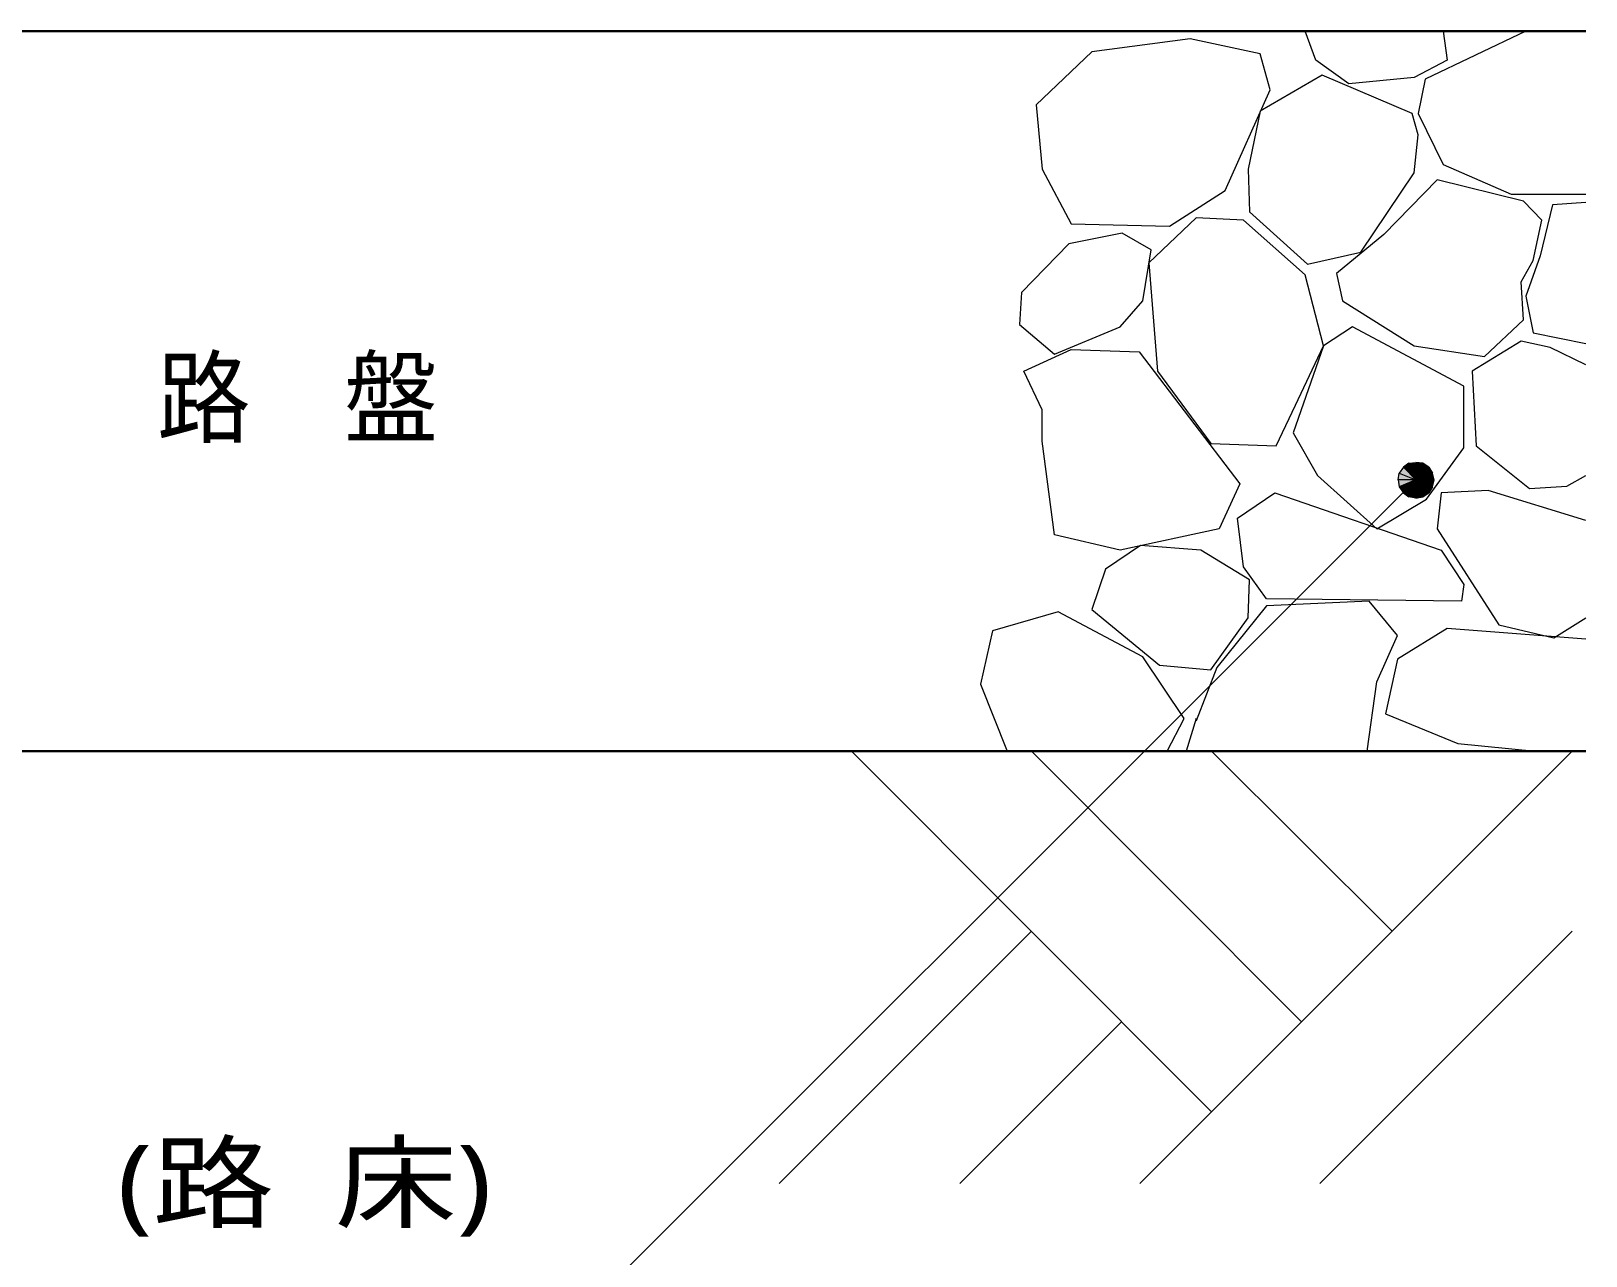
# Model space of a CAD drawing. Header units: millimetres. Extents: x 0 to 420, y 0 to 297.
# Drawn here: x 161.52 to 204.68, y 187.83 to 221.85 of the extents above; entities that cross this region are included whole.
import ezdxf
from ezdxf.enums import TextEntityAlignment as Align

# ---------------------------------------------------------------- set-up
doc = ezdxf.new("R2010")
doc.units = ezdxf.units.MM
doc.styles.add('kst32b', font='NotoSansJP-Variable.ttf')

msp = doc.modelspace()

# ---------------------------------------------------------------- hatches: boundary and pattern name
h = msp.add_hatch(color=7)
h.paths.add_polyline_path([(200.152, 209.846), (199.962, 209.867), (199.962, 209.381), (200.152, 209.846)])
h.paths.add_polyline_path([(199.962, 209.867), (199.962, 209.381), (199.771, 209.846), (199.962, 209.867)])
h.paths.add_polyline_path([(199.962, 209.381), (199.771, 209.846), (199.623, 209.74), (199.962, 209.381)])
h = msp.add_hatch(color=7)
h.paths.add_polyline_path([(200.47, 209.381), (200.427, 209.571), (199.962, 209.381), (200.47, 209.381)])
h.paths.add_polyline_path([(200.427, 209.571), (199.962, 209.381), (200.321, 209.74), (200.427, 209.571)])
h.paths.add_polyline_path([(199.962, 209.381), (200.321, 209.74), (200.152, 209.846), (199.962, 209.381)])
h = msp.add_hatch(color=7)
h.paths.add_polyline_path([(199.623, 209.74), (199.496, 209.571), (199.962, 209.381), (199.623, 209.74)])
h.paths.add_polyline_path([(199.496, 209.571), (199.962, 209.381), (199.475, 209.381), (199.496, 209.571)])
h.paths.add_polyline_path([(199.962, 209.381), (199.475, 209.381), (199.496, 209.19), (199.962, 209.381)])
msp.add_hatch(color=7).paths.add_polyline_path([(199.496, 209.19), (199.623, 209.021), (199.962, 209.381), (199.496, 209.19)])
h = msp.add_hatch(color=7)
h.paths.add_polyline_path([(199.623, 209.021), (199.771, 208.915), (199.962, 209.381), (199.623, 209.021)])
h.paths.add_polyline_path([(199.771, 208.915), (199.962, 209.381), (199.962, 208.873), (199.771, 208.915)])
h.paths.add_polyline_path([(199.962, 209.381), (199.962, 208.873), (200.152, 208.915), (199.962, 209.381)])
h = msp.add_hatch(color=7)
h.paths.add_polyline_path([(200.152, 208.915), (200.321, 209.021), (199.962, 209.381), (200.152, 208.915)])
h.paths.add_polyline_path([(200.321, 209.021), (199.962, 209.381), (200.427, 209.19), (200.321, 209.021)])
h.paths.add_polyline_path([(199.962, 209.381), (200.427, 209.19), (200.47, 209.381), (199.962, 209.381)])

# ---------------------------------------------------------------- linework, layer by layer
at = {"lineweight": 30}
for points in [[(133.689, 221.848), (204.682, 221.848)], [(133.689, 201.845), (204.682, 201.845)]]:
    msp.add_lwpolyline(points, dxfattribs=at)
at = {"lineweight": 13}
for points in [[(200.724, 221.848), (200.829, 221.043), (199.919, 220.557), (198.099, 220.387), (197.189, 221.043), (196.892, 221.848)], [(203.01, 221.848), (200.216, 220.514), (200.025, 219.562), (200.724, 218.144), (202.607, 217.318), (204.682, 217.318)], [(204.682, 217.085), (203.75, 217.022), (203.412, 215.604), (203.01, 214.482), (203.221, 213.466), (204.682, 213.17)], [(204.682, 212.577), (203.687, 213.064), (202.883, 213.233), (201.528, 212.407), (201.634, 210.333), (203.115, 209.148), (204.153, 209.211), (204.682, 209.508)], [(199.962, 209.381), (172.805, 182.224)], [(204.682, 208.259), (201.972, 209.084), (200.66, 209.021), (200.554, 208.026), (202.269, 205.359), (203.793, 204.999), (204.682, 205.549)], [(198.607, 201.845), (198.882, 203.771), (199.454, 205.063), (198.67, 206.015), (195.813, 205.888), (194.437, 204.174), (193.866, 202.692), (193.866, 202.755), (193.59, 201.845)], [(193.061, 201.845), (193.527, 202.755), (192.384, 204.47), (190.034, 205.719), (188.214, 205.19), (187.875, 203.708), (188.616, 201.845)], [(204.682, 204.957), (200.829, 205.253), (199.454, 204.406), (199.115, 202.882), (201.126, 202.057), (203.285, 201.845)], [(184.298, 201.845), (194.289, 191.833)], [(189.294, 201.845), (196.787, 194.331)], [(204.301, 201.845), (192.299, 189.844)], [(194.289, 201.845), (199.305, 196.85)], [(189.294, 196.85), (182.287, 189.844)], [(204.301, 196.85), (197.295, 189.844)], [(191.791, 194.331), (187.304, 189.844)]]:
    msp.add_lwpolyline(points, dxfattribs=at)
for points in [[(195.919, 220.218), (195.644, 221.213), (193.696, 221.636), (190.966, 221.276), (189.421, 219.795), (189.59, 218.017), (190.394, 216.493), (193.125, 216.429), (194.67, 217.424)], [(199.856, 219.562), (197.358, 220.62), (195.644, 219.625), (195.305, 218.017), (195.347, 216.831), (196.956, 215.371), (198.437, 215.709), (199.919, 217.911), (200.025, 218.969)], [(203.221, 215.477), (203.454, 216.598), (202.946, 217.128), (200.554, 217.72), (199.072, 216.196), (197.76, 215.117), (197.929, 214.355), (199.919, 213.106), (201.867, 212.81), (202.946, 213.826), (202.883, 214.884)], [(197.4, 213.106), (196.892, 215.074), (195.178, 216.598), (193.866, 216.662), (192.553, 215.413), (192.786, 212.407), (194.268, 210.397), (196.088, 210.333), (196.617, 211.455)], [(192.617, 215.773), (191.812, 216.239), (190.331, 215.942), (189.018, 214.588), (188.955, 213.699), (189.929, 212.873), (191.749, 213.635), (192.384, 214.355)], [(201.295, 211.984), (198.205, 213.635), (197.4, 213.106), (196.554, 210.693), (197.231, 209.508), (198.882, 208.026), (200.258, 208.851), (201.295, 210.27)], [(195.072, 209.275), (194.501, 208.026), (191.749, 207.433), (189.929, 207.857), (189.59, 210.46), (189.59, 211.328), (189.082, 212.407), (190.394, 213), (192.278, 212.937)], [(200.66, 207.433), (201.295, 206.481), (201.232, 206.015), (195.813, 206.079), (195.178, 206.968), (195.009, 208.322), (196.046, 209.021)], [(192.85, 204.237), (194.268, 204.11), (195.305, 205.549), (195.347, 206.608), (193.993, 207.433), (192.32, 207.56), (191.347, 206.904), (190.966, 205.782)]]:
    msp.add_lwpolyline(points, close=True, dxfattribs=at)
at = {"lineweight": 0}
for points in [[(199.962, 209.381), (199.771, 209.846), (199.623, 209.74)], [(199.962, 209.867), (199.962, 209.381), (199.771, 209.846)], [(200.152, 209.846), (199.962, 209.867), (199.962, 209.381)], [(199.962, 209.381), (200.321, 209.74), (200.152, 209.846)], [(199.496, 209.571), (199.962, 209.381), (199.475, 209.381)], [(199.962, 209.381), (199.475, 209.381), (199.496, 209.19)], [(199.623, 209.74), (199.496, 209.571), (199.962, 209.381)], [(199.496, 209.19), (199.623, 209.021), (199.962, 209.381)], [(199.623, 209.021), (199.771, 208.915), (199.962, 209.381)], [(199.771, 208.915), (199.962, 209.381), (199.962, 208.873)], [(200.427, 209.571), (199.962, 209.381), (200.321, 209.74)], [(200.47, 209.381), (200.427, 209.571), (199.962, 209.381)], [(199.962, 209.381), (199.962, 208.873), (200.152, 208.915)], [(200.152, 208.915), (200.321, 209.021), (199.962, 209.381)], [(200.321, 209.021), (199.962, 209.381), (200.427, 209.19)], [(199.962, 209.381), (200.427, 209.19), (200.47, 209.381)]]:
    msp.add_lwpolyline(points, close=True, dxfattribs=at)

# ---------------------------------------------------------------- texts
at = {"style": 'kst32b'}
for s, p, p2 in [('路\u3000盤', (165.015, 210.629), (172.812, 210.629)), ('(路  床)', (163.915, 188.828), (174.31, 188.828))]:
    msp.add_text(s, height=2.0791, dxfattribs=at).set_placement(p, p2, align=Align.FIT)

doc.saveas('drawing.dxf')
